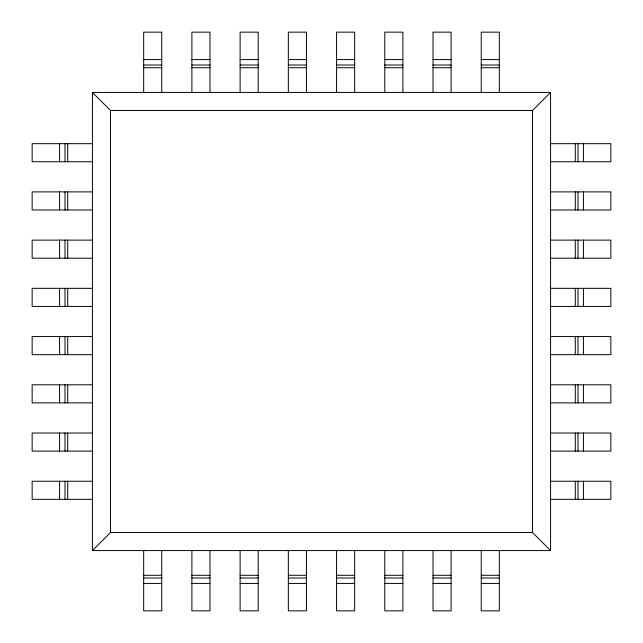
<?xml version="1.0" encoding="UTF-8"?>
<svg xmlns="http://www.w3.org/2000/svg" width="643" height="643" viewBox="0 0 643 643"><rect width="100%" height="100%" fill="white"/><g stroke="black" fill="none" stroke-linecap="round" stroke-linejoin="round"><path stroke-width="0.96" d="M92.431 550.569L110.516 532.484L532.484 532.484L550.569 550.569L92.431 550.569L92.431 92.431L550.569 92.431L550.569 550.569M92.431 92.431L110.516 110.516L532.484 110.516L550.569 92.431M143.67 59.582L161.755 59.582M191.895 59.582L209.98 59.582M240.12 59.582L258.205 59.582M288.345 59.582L306.43 59.582M336.57 59.582L354.655 59.582M384.795 59.582L402.88 59.582M433.02 59.582L451.105 59.582M481.245 59.582L499.33 59.582M143.67 65.007L161.755 65.007M191.895 65.007L209.98 65.007M240.12 65.007L258.205 65.007M288.345 65.007L306.43 65.007M336.57 65.007L354.655 65.007M384.795 65.007L402.88 65.007M433.02 65.007L451.105 65.007M481.245 65.007L499.33 65.007M143.67 67.716L161.755 67.716M191.895 67.716L209.98 67.716M240.12 67.716L258.205 67.716M288.345 67.716L306.43 67.716M336.57 67.716L354.655 67.716M384.795 67.716L402.88 67.716M433.02 67.716L451.105 67.716M481.245 67.716L499.33 67.716M92.431 143.67L32.15 143.67L32.15 161.755L92.431 161.755M550.569 143.67L610.85 143.67L610.85 161.755L550.569 161.755M92.431 191.895L32.15 191.895L32.15 209.98L92.431 209.98M550.569 191.895L610.85 191.895L610.85 209.98L550.569 209.98M92.431 240.12L32.15 240.12L32.15 258.205L92.431 258.205M550.569 240.12L610.85 240.12L610.85 258.205L550.569 258.205M92.431 288.345L32.15 288.345L32.15 306.43L92.431 306.43M550.569 288.345L610.85 288.345L610.85 306.43L550.569 306.43M92.431 336.57L32.15 336.57L32.15 354.655L92.431 354.655M550.569 336.57L610.85 336.57L610.85 354.655L550.569 354.655M92.431 384.795L32.15 384.795L32.15 402.88L92.431 402.88M550.569 384.795L610.85 384.795L610.85 402.88L550.569 402.88M92.431 433.02L32.15 433.02L32.15 451.105L92.431 451.105M550.569 433.02L610.85 433.02L610.85 451.105L550.569 451.105M92.431 481.245L32.15 481.245L32.15 499.33L92.431 499.33M550.569 481.245L610.85 481.245L610.85 499.33L550.569 499.33M143.67 575.284L161.755 575.284M191.895 575.284L209.98 575.284M240.12 575.284L258.205 575.284M288.345 575.284L306.43 575.284M336.57 575.284L354.655 575.284M384.795 575.284L402.88 575.284M433.02 575.284L451.105 575.284M481.245 575.284L499.33 575.284M143.67 577.993L161.755 577.993M191.895 577.993L209.98 577.993M240.12 577.993L258.205 577.993M288.345 577.993L306.43 577.993M336.57 577.993L354.655 577.993M384.795 577.993L402.88 577.993M433.02 577.993L451.105 577.993M481.245 577.993L499.33 577.993M143.67 583.418L161.755 583.418M191.895 583.418L209.98 583.418M240.12 583.418L258.205 583.418M288.345 583.418L306.43 583.418M336.57 583.418L354.655 583.418M384.795 583.418L402.88 583.418M433.02 583.418L451.105 583.418M481.245 583.418L499.33 583.418M583.426 143.67L583.426 161.755M583.426 191.895L583.426 209.98M583.426 240.12L583.426 258.205M583.426 288.345L583.426 306.43M583.426 336.57L583.426 354.655M583.426 384.795L583.426 402.88M583.426 433.02L583.426 451.105M583.426 481.245L583.426 499.33M578.001 143.67L578.001 161.755M578.001 191.895L578.001 209.98M578.001 240.12L578.001 258.205M578.001 288.345L578.001 306.43M578.001 336.57L578.001 354.655M578.001 384.795L578.001 402.88M578.001 433.02L578.001 451.105M578.001 481.245L578.001 499.33M575.284 143.67L575.284 161.755M575.284 191.895L575.284 209.98M575.284 240.12L575.284 258.205M575.284 288.345L575.284 306.43M575.284 336.57L575.284 354.655M575.284 384.795L575.284 402.88M575.284 433.02L575.284 451.105M575.284 481.245L575.284 499.33M532.484 110.516L532.484 532.484M499.33 92.431L499.33 32.15L481.245 32.15L481.245 92.431M499.33 550.569L499.33 610.85L481.245 610.85L481.245 550.569M451.105 92.431L451.105 32.15L433.02 32.15L433.02 92.431M451.105 550.569L451.105 610.85L433.02 610.85L433.02 550.569M402.88 92.431L402.88 32.15L384.795 32.15L384.795 92.431M402.88 550.569L402.88 610.85L384.795 610.85L384.795 550.569M354.655 92.431L354.655 32.15L336.57 32.15L336.57 92.431M354.655 550.569L354.655 610.85L336.57 610.85L336.57 550.569M306.43 92.431L306.43 32.15L288.345 32.15L288.345 92.431M306.43 550.569L306.43 610.85L288.345 610.85L288.345 550.569M258.205 92.431L258.205 32.15L240.12 32.15L240.12 92.431M258.205 550.569L258.205 610.85L240.12 610.85L240.12 550.569M209.98 92.431L209.98 32.15L191.895 32.15L191.895 92.431M209.98 550.569L209.98 610.85L191.895 610.85L191.895 550.569M161.755 92.431L161.755 32.15L143.67 32.15L143.67 92.431M161.755 550.569L161.755 610.85L143.67 610.85L143.67 550.569M110.516 110.516L110.516 532.484M67.716 143.67L67.716 161.755M67.716 191.895L67.716 209.98M67.716 240.12L67.716 258.205M67.716 288.345L67.716 306.43M67.716 336.57L67.716 354.655M67.716 384.795L67.716 402.88M67.716 433.02L67.716 451.105M67.716 481.245L67.716 499.33M64.999 143.67L64.999 161.755M64.999 191.895L64.999 209.98M64.999 240.12L64.999 258.205M64.999 288.345L64.999 306.43M64.999 336.57L64.999 354.655M64.999 384.795L64.999 402.88M64.999 433.02L64.999 451.105M64.999 481.245L64.999 499.33M59.574 143.67L59.574 161.755M59.574 191.895L59.574 209.98M59.574 240.12L59.574 258.205M59.574 288.345L59.574 306.43M59.574 336.57L59.574 354.655M59.574 384.795L59.574 402.88M59.574 433.02L59.574 451.105M59.574 481.245L59.574 499.33"/></g></svg>
